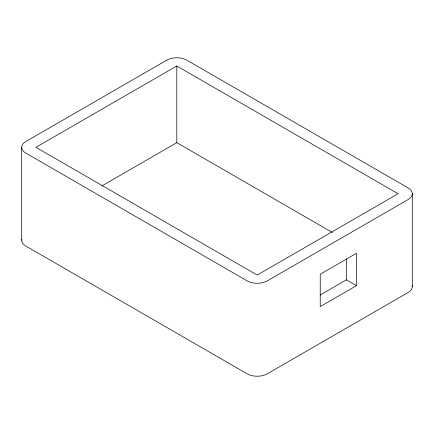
<?xml version="1.0" encoding="UTF-8"?>
<svg xmlns="http://www.w3.org/2000/svg" width="434" height="434" viewBox="0 0 434 434"><rect width="100%" height="100%" fill="white"/><g stroke="black" fill="none" stroke-linecap="round" stroke-linejoin="round"><path stroke-width="0.65" d="M176.795 65.984L35.93 147.316L257.205 275.069L398.07 193.738L176.795 65.984L176.795 142.667L332.336 232.467M101.665 186.04L176.795 142.667M320.102 295.044L346.392 279.865L356.45 285.675L356.45 253.326L320.232 274.239L320.232 306.588L356.45 285.675M412.3 193.738L412.3 286.684M346.392 258.973L346.392 279.865M21.7 147.316L21.7 240.262M412.181 285.615A14.23 8.213 0 0 1 408.134 292.494L267.268 373.82A14.23 8.213 0 0 1 247.147 373.82L25.866 246.067A14.23 8.213 0 0 1 21.819 239.188M166.732 60.18L25.866 141.506A14.23 8.213 0 0 0 25.866 153.121L247.147 280.874A14.23 8.213 0 0 0 267.268 280.874L408.134 199.548A14.23 8.213 0 0 0 408.134 187.933L186.853 60.18A14.23 8.213 0 0 0 166.732 60.18"/></g></svg>
